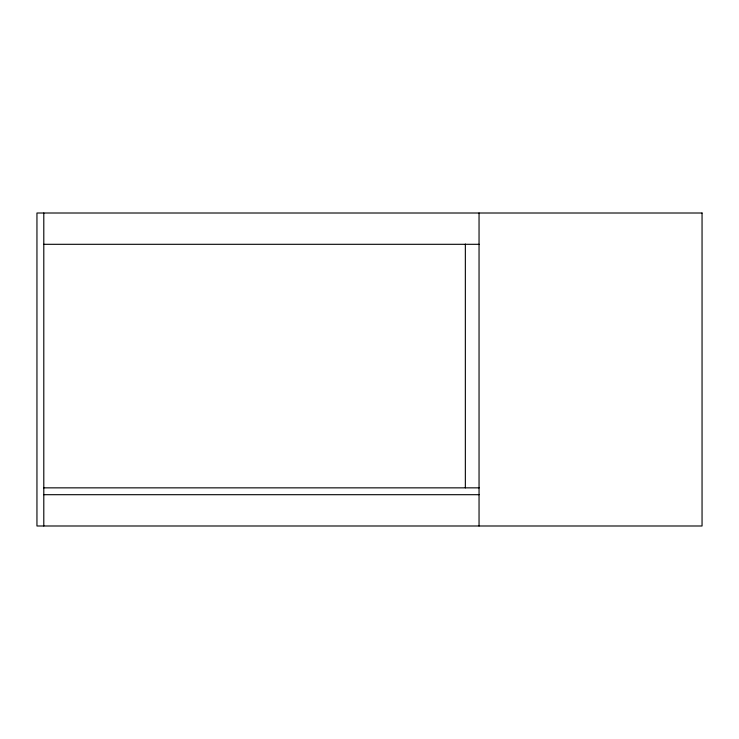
<?xml version="1.0" encoding="UTF-8"?>
<svg xmlns="http://www.w3.org/2000/svg" width="739" height="739" viewBox="0 0 739 739"><rect width="100%" height="100%" fill="white"/><g stroke="black" fill="none" stroke-linecap="round" stroke-linejoin="round"><path stroke-width="1.11" d="M43.795 244.304L479.158 244.304M43.795 487.851L479.158 487.851M43.795 494.696L479.094 494.696M479.048 213.008L479.048 525.992M465.348 244.055L465.348 487.851M43.795 213.008L43.795 525.992M702.05 213.008L36.95 213.008L36.95 525.992L702.05 525.992L702.05 213.008"/></g></svg>
